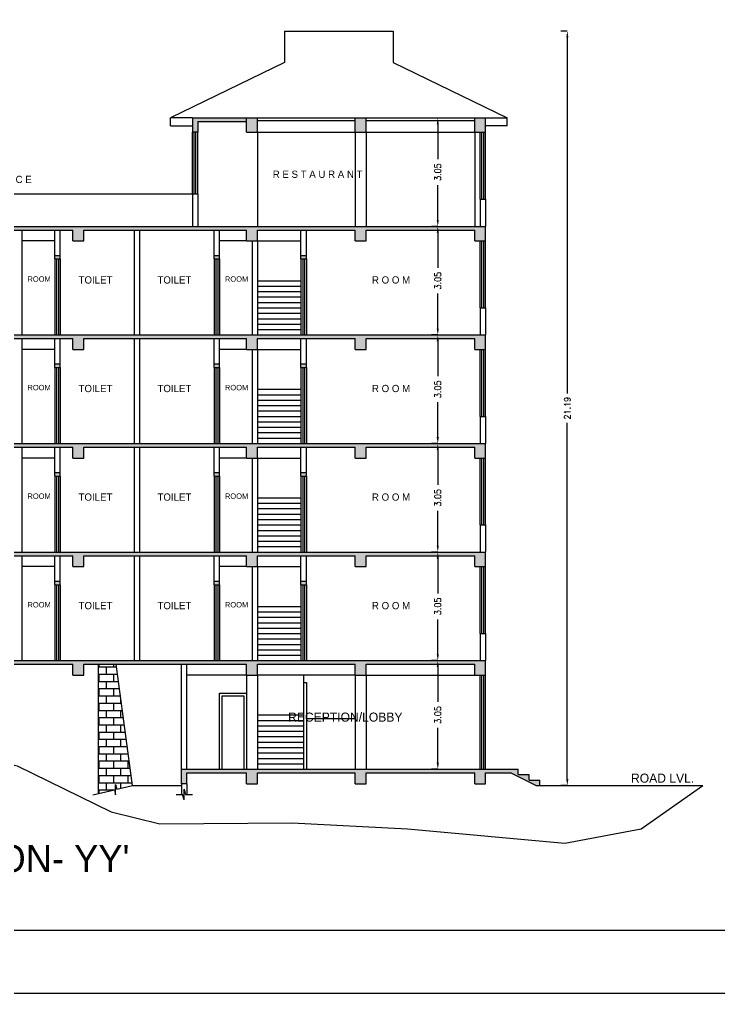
# Model space of a CAD drawing. Header units: metres. Extents: x 157 to 427, y 20 to 106.
# Drawn here: x 260.62 to 280.27, y 20.43 to 47.78 of the extents above; entities that cross this region are included whole.
import ezdxf

# ---------------------------------------------------------------- set-up
doc = ezdxf.new("R2010")
doc.units = ezdxf.units.M
doc.header["$MEASUREMENT"] = 0
for name, color, linetype in [('BLK_1_FLR_0_REGULAR_ROOM', 117, 'Continuous'), ('BLK_1_FLR_1_REGULAR_ROOM', 117, 'Continuous'), ('BLK_1_FLR_2_REGULAR_ROOM', 117, 'Continuous'), ('BLK_1_FLR_3_REGULAR_ROOM', 117, 'Continuous'), ('BLK_1_FLR_4_REGULAR_ROOM', 117, 'Continuous'), ('BLK_1_FLR_5_REGULAR_ROOM', 117, 'Continuous'), ('BLK_1_HT_OF_BLDG', 5, 'Continuous')]:
    doc.layers.add(name, color=color, linetype=linetype)
doc.styles.add('(B)SITE DIMENSION', font='GOTHIC.TTF', dxfattribs={"height": 18})
doc.styles.add('S3', font='arial.ttf', dxfattribs={"height": 225})
doc.styles.get("Standard").update_dxf_attribs({"font": 'standard'})
doc.dimstyles.new('STANDARD$0', dxfattribs={"dimscale": 100, "dimtxt": 2.5, "dimasz": 1.6, "dimexe": 2, "dimexo": 1, "dimgap": 1.5, "dimtad": 1, "dimdec": 0, "dimzin": 0, "dimdsep": 46, "dimtxsty": 'S3', "dimblk1": 'OBLIQUE', "dimblk2": 'OBLIQUE', "dimsah": 1, "dimcen": 1, "dimdle": 2, "dimclrd": 9, "dimclre": 9, "dimclrt": 7, "dimadec": 0, "dimazin": 0, "dimtfac": 1, "dimtdec": 0, "dimtofl": 0, "dimtmove": 0, "dimatfit": 3, "dimldrblk": 'OBLIQUE', "dimfxl": 1, "dimtolj": 1, "dimtzin": 0, "dimarcsym": 0})

# ---------------------------------------------------------------- blocks, each defined once
blk = doc.blocks.new('*D50')
at = {"layer": 'BLK_1_HT_OF_BLDG', "color": 0, "lineweight": -2}
for p, q in [((276, 47.456), (275.821, 47.456)), ((276.001, 47.276), (276.001, 37.273)), ((276.001, 26.447), (276.001, 36.45)), ((276, 26.267), (275.821, 26.267))]:
    blk.add_line(p, q, dxfattribs=at)
at = {"layer": 'BLK_1_HT_OF_BLDG', "color": 0}
for points in [[(275.971, 47.276), (276.031, 47.276), (276.001, 47.456)], [(275.971, 26.447), (276.031, 26.447), (276.001, 26.267)]]:
    blk.add_solid(points, dxfattribs=at)
at = {"layer": 'Defpoints', "color": 0}
for p in [(276.001, 47.456, 0.017), (276.001, 47.456), (276.001, 26.267, 0.017)]:
    blk.add_point(p, dxfattribs=at)
at = {"layer": 'BLK_1_HT_OF_BLDG', "color": 0, "insert": (276.001, 36.862), "char_height": 0.18, "attachment_point": 5, "rotation": 90}
blk.add_mtext('\\A1;21.19', dxfattribs=at)
blk = doc.blocks.new('*D52')
at = {"layer": 'BLK_1_FLR_0_REGULAR_ROOM', "color": 0, "lineweight": -2}
for p, q in [((272.363, 29.773), (272.184, 29.773)), ((272.364, 29.593), (272.364, 28.613)), ((272.364, 26.905), (272.364, 27.885)), ((272.363, 26.725), (272.184, 26.725))]:
    blk.add_line(p, q, dxfattribs=at)
at = {"layer": 'BLK_1_FLR_0_REGULAR_ROOM', "color": 0}
for points in [[(272.334, 29.593), (272.394, 29.593), (272.364, 29.773)], [(272.334, 26.905), (272.394, 26.905), (272.364, 26.725)]]:
    blk.add_solid(points, dxfattribs=at)
at = {"layer": 'Defpoints', "color": 0}
for p in [(272.364, 29.773, 0.017), (272.364, 29.773), (272.364, 26.725, 0.017)]:
    blk.add_point(p, dxfattribs=at)
at = {"layer": 'BLK_1_FLR_0_REGULAR_ROOM', "color": 0, "insert": (272.364, 28.249), "char_height": 0.18, "attachment_point": 5, "rotation": 90}
blk.add_mtext('\\A1;3.05', dxfattribs=at)
blk = doc.blocks.new('*D53')
at = {"layer": 'BLK_1_FLR_1_REGULAR_ROOM', "color": 0, "lineweight": -2}
for p, q in [((272.363, 32.822), (272.184, 32.822)), ((272.364, 32.642), (272.364, 31.662)), ((272.364, 29.953), (272.364, 30.933)), ((272.363, 29.773), (272.184, 29.773))]:
    blk.add_line(p, q, dxfattribs=at)
at = {"layer": 'BLK_1_FLR_1_REGULAR_ROOM', "color": 0}
for points in [[(272.334, 32.642), (272.394, 32.642), (272.364, 32.822)], [(272.334, 29.953), (272.394, 29.953), (272.364, 29.773)]]:
    blk.add_solid(points, dxfattribs=at)
at = {"layer": 'Defpoints', "color": 0}
for p in [(272.364, 32.822, 0.017), (272.364, 32.822), (272.364, 29.773, 0.017)]:
    blk.add_point(p, dxfattribs=at)
at = {"layer": 'BLK_1_FLR_1_REGULAR_ROOM', "color": 0, "insert": (272.364, 31.298), "char_height": 0.18, "attachment_point": 5, "rotation": 90}
blk.add_mtext('\\A1;3.05', dxfattribs=at)
blk = doc.blocks.new('*D54')
at = {"layer": 'BLK_1_FLR_2_REGULAR_ROOM', "color": 0, "lineweight": -2}
for p, q in [((272.363, 35.871), (272.184, 35.871)), ((272.364, 35.691), (272.364, 34.711)), ((272.364, 33.002), (272.364, 33.982)), ((272.363, 32.822), (272.184, 32.822))]:
    blk.add_line(p, q, dxfattribs=at)
at = {"layer": 'BLK_1_FLR_2_REGULAR_ROOM', "color": 0}
for points in [[(272.334, 35.691), (272.394, 35.691), (272.364, 35.871)], [(272.334, 33.002), (272.394, 33.002), (272.364, 32.822)]]:
    blk.add_solid(points, dxfattribs=at)
at = {"layer": 'Defpoints', "color": 0}
for p in [(272.364, 35.871, 0.017), (272.364, 35.871), (272.364, 32.822, 0.017)]:
    blk.add_point(p, dxfattribs=at)
at = {"layer": 'BLK_1_FLR_2_REGULAR_ROOM', "color": 0, "insert": (272.364, 34.346), "char_height": 0.18, "attachment_point": 5, "rotation": 90}
blk.add_mtext('\\A1;3.05', dxfattribs=at)
blk = doc.blocks.new('*D55')
at = {"layer": 'BLK_1_FLR_3_REGULAR_ROOM', "color": 0, "lineweight": -2}
for p, q in [((272.363, 38.92), (272.184, 38.92)), ((272.364, 38.74), (272.364, 37.76)), ((272.364, 36.051), (272.364, 37.031)), ((272.363, 35.871), (272.184, 35.871))]:
    blk.add_line(p, q, dxfattribs=at)
at = {"layer": 'BLK_1_FLR_3_REGULAR_ROOM', "color": 0}
for points in [[(272.334, 38.74), (272.394, 38.74), (272.364, 38.92)], [(272.334, 36.051), (272.394, 36.051), (272.364, 35.871)]]:
    blk.add_solid(points, dxfattribs=at)
at = {"layer": 'Defpoints', "color": 0}
for p in [(272.364, 38.92, 0.017), (272.364, 38.92), (272.364, 35.871, 0.017)]:
    blk.add_point(p, dxfattribs=at)
at = {"layer": 'BLK_1_FLR_3_REGULAR_ROOM', "color": 0, "insert": (272.364, 37.395), "char_height": 0.18, "attachment_point": 5, "rotation": 90}
blk.add_mtext('\\A1;3.05', dxfattribs=at)
blk = doc.blocks.new('*D56')
at = {"layer": 'BLK_1_FLR_4_REGULAR_ROOM', "color": 0, "lineweight": -2}
for p, q in [((272.363, 41.968), (272.184, 41.968)), ((272.364, 41.788), (272.364, 40.808)), ((272.364, 39.1), (272.364, 40.08)), ((272.363, 38.92), (272.184, 38.92))]:
    blk.add_line(p, q, dxfattribs=at)
at = {"layer": 'BLK_1_FLR_4_REGULAR_ROOM', "color": 0}
for points in [[(272.334, 41.788), (272.394, 41.788), (272.364, 41.968)], [(272.334, 39.1), (272.394, 39.1), (272.364, 38.92)]]:
    blk.add_solid(points, dxfattribs=at)
at = {"layer": 'Defpoints', "color": 0}
for p in [(272.364, 41.968, 0.017), (272.364, 41.968), (272.364, 38.92, 0.017)]:
    blk.add_point(p, dxfattribs=at)
at = {"layer": 'BLK_1_FLR_4_REGULAR_ROOM', "color": 0, "insert": (272.364, 40.444), "char_height": 0.18, "attachment_point": 5, "rotation": 90}
blk.add_mtext('\\A1;3.05', dxfattribs=at)
blk = doc.blocks.new('*D57')
at = {"layer": 'BLK_1_FLR_5_REGULAR_ROOM', "color": 0, "lineweight": -2}
for p, q in [((272.364, 45.017), (272.544, 45.017)), ((272.364, 44.837), (272.364, 43.857)), ((272.364, 42.148), (272.364, 43.129)), ((272.363, 41.968), (272.184, 41.968))]:
    blk.add_line(p, q, dxfattribs=at)
at = {"layer": 'BLK_1_FLR_5_REGULAR_ROOM', "color": 0}
for points in [[(272.334, 44.837), (272.394, 44.837), (272.364, 45.017)], [(272.334, 42.148), (272.394, 42.148), (272.364, 41.968)]]:
    blk.add_solid(points, dxfattribs=at)
at = {"layer": 'Defpoints', "color": 0}
for p in [(272.364, 45.017, 0.017), (272.364, 45.017), (272.364, 41.968, 0.017)]:
    blk.add_point(p, dxfattribs=at)
at = {"layer": 'BLK_1_FLR_5_REGULAR_ROOM', "color": 0, "insert": (272.364, 43.493), "char_height": 0.18, "attachment_point": 5, "rotation": 90}
blk.add_mtext('\\A1;3.05', dxfattribs=at)

msp = doc.modelspace()

# ---------------------------------------------------------------- hatches: boundary and pattern name
h = msp.add_hatch(color=256)
h.dxf.hatch_style = 1
h.paths.add_polyline_path([(266.998, 45.017), (265.474, 45.017), (265.474, 44.611), (265.626, 44.611), (265.626, 44.916), (266.998, 44.916)])
h = msp.add_hatch(color=256)
h.dxf.hatch_style = 1
h.paths.add_polyline_path([(267.303, 45.017), (266.998, 45.017), (266.998, 44.611), (267.303, 44.611)])
h = msp.add_hatch(color=256)
h.dxf.hatch_style = 1
h.paths.add_polyline_path([(270.352, 45.017), (270.047, 45.017), (270.047, 44.611), (270.352, 44.611)])
h = msp.add_hatch(color=256)
h.dxf.hatch_style = 1
h.paths.add_polyline_path([(273.706, 45.017), (273.401, 45.017), (273.401, 44.611), (273.706, 44.611)])
h = msp.add_hatch(color=256)
h.dxf.hatch_style = 1
h.paths.add_polyline_path([(262.425, 41.867), (266.998, 41.867), (266.998, 41.562), (267.303, 41.562), (267.303, 41.867), (270.047, 41.867), (270.047, 41.562), (270.352, 41.562), (270.352, 41.867), (273.401, 41.867), (273.401, 41.562), (273.706, 41.562), (273.706, 41.968), (257.242, 41.968), (257.242, 41.562), (257.547, 41.562), (257.547, 41.867), (262.12, 41.867), (262.12, 41.562), (262.425, 41.562)])
h.paths.add_polyline_path([(266.236, 41.155), (266.084, 41.155), (266.084, 41.054), (266.236, 41.054)])
h.paths.add_polyline_path([(268.675, 41.155), (268.523, 41.155), (268.523, 41.054), (268.675, 41.054)])
h.paths.add_polyline_path([(261.765, 41.155), (261.612, 41.155), (261.612, 41.054), (261.765, 41.054)])
h = msp.add_hatch(color=256)
h.dxf.hatch_style = 1
h.paths.add_polyline_path([(257.547, 38.818), (262.12, 38.818), (262.12, 38.513), (262.425, 38.513), (262.425, 38.818), (266.998, 38.818), (266.998, 38.513), (267.303, 38.513), (267.303, 38.818), (270.047, 38.818), (270.047, 38.513), (270.352, 38.513), (270.352, 38.818), (273.401, 38.818), (273.401, 38.513), (273.706, 38.513), (273.706, 38.92), (257.242, 38.92), (257.242, 38.513), (257.547, 38.513)])
h.paths.add_polyline_path([(257.547, 35.769), (262.12, 35.769), (262.12, 35.464), (262.425, 35.464), (262.425, 35.769), (266.998, 35.769), (266.998, 35.464), (267.303, 35.464), (267.303, 35.769), (270.047, 35.769), (270.047, 35.464), (270.352, 35.464), (270.352, 35.769), (273.401, 35.769), (273.401, 35.464), (273.706, 35.464), (273.706, 35.871), (257.242, 35.871), (257.242, 35.464), (257.547, 35.464)])
h = msp.add_hatch(color=256)
h.dxf.hatch_style = 1
h.paths.add_polyline_path([(261.765, 38.107), (261.612, 38.107), (261.612, 38.005), (261.765, 38.005)])
h.paths.add_polyline_path([(266.236, 38.107), (266.084, 38.107), (266.084, 38.005), (266.236, 38.005)])
h.paths.add_polyline_path([(268.675, 38.107), (268.523, 38.107), (268.523, 38.005), (268.675, 38.005)])
h = msp.add_hatch(color=256)
h.dxf.hatch_style = 1
h.paths.add_polyline_path([(261.765, 35.058), (261.612, 35.058), (261.612, 34.956), (261.765, 34.956)])
h.paths.add_polyline_path([(266.236, 35.058), (266.084, 35.058), (266.084, 34.956), (266.236, 34.956)])
h.paths.add_polyline_path([(268.675, 35.058), (268.523, 35.058), (268.523, 34.956), (268.675, 34.956)])
h = msp.add_hatch(color=256)
h.dxf.hatch_style = 1
h.paths.add_polyline_path([(273.706, 32.822), (257.242, 32.822), (257.242, 32.416), (257.547, 32.416), (257.547, 32.72), (262.12, 32.72), (262.12, 32.416), (262.425, 32.416), (262.425, 32.72), (266.998, 32.72), (266.998, 32.416), (267.303, 32.416), (267.303, 32.72), (270.047, 32.72), (270.047, 32.416), (270.352, 32.416), (270.352, 32.72), (273.401, 32.72), (273.401, 32.416), (273.706, 32.416)])
h.paths.add_polyline_path([(273.706, 29.773), (257.242, 29.773), (257.242, 29.367), (257.547, 29.367), (257.547, 29.672), (262.12, 29.672), (262.12, 29.367), (262.425, 29.367), (262.425, 29.672), (266.998, 29.672), (266.998, 29.367), (267.303, 29.367), (267.303, 29.672), (270.047, 29.672), (270.047, 29.367), (270.352, 29.367), (270.352, 29.672), (273.401, 29.672), (273.401, 29.367), (273.706, 29.367)])
h = msp.add_hatch()
h.set_pattern_fill('AR-B816,_O', color=256, scale=0.025407)
h.set_pattern_definition([(0, (-17132.26248, -76630.56525), (0, 0.2032520325), []), (90, (-17132.26248, -76630.56525), (-0.2032520325, 0.2032520325), [0.2032520325, -0.2032520325])])
h.paths.add_polyline_path([(255.917, 32.365), (255.367, 32.365), (255.367, 29.088), (255.815, 29.194), (255.847, 29.056), (255.847, 29.348), (255.88, 29.21), (256.328, 29.316)])
h.paths.add_polyline_path([(263.338, 29.672), (262.837, 29.672), (262.837, 26.039), (263.284, 26.145), (263.317, 26.007), (263.317, 26.299), (263.35, 26.161), (263.797, 26.267)])
h = msp.add_hatch(color=256)
h.dxf.hatch_style = 1
h.paths.add_polyline_path([(261.765, 32.009), (261.612, 32.009), (261.612, 31.907), (261.765, 31.907)])
h.paths.add_polyline_path([(266.236, 32.009), (266.084, 32.009), (266.084, 31.907), (266.236, 31.907)])
h.paths.add_polyline_path([(268.675, 32.009), (268.523, 32.009), (268.523, 31.907), (268.675, 31.907)])
h = msp.add_hatch(color=256)
h.dxf.hatch_style = 1
h.paths.add_polyline_path([(274.62, 26.725), (265.169, 26.725), (265.169, 26.318), (265.322, 26.318), (265.322, 26.623), (266.998, 26.623), (266.998, 26.318), (267.303, 26.318), (267.303, 26.623), (270.047, 26.623), (270.047, 26.318), (270.352, 26.318), (270.352, 26.623), (273.401, 26.623), (273.401, 26.318), (273.706, 26.318), (273.706, 26.623), (274.405, 26.623), (275.116, 26.267), (275.23, 26.267), (275.23, 26.42), (274.925, 26.42), (274.925, 26.572), (274.62, 26.572)])

# ---------------------------------------------------------------- linework, layer by layer
for p, q in [((268.065, 47.456, 0.017), (271.114, 47.456, 0.017)), ((268.065, 47.456, 0.017), (268.065, 46.569, 0.017)), ((271.114, 47.456, 0.017), (271.114, 46.569, 0.017)), ((268.065, 46.569, 0.017), (264.864, 45.017, 0.017)), ((271.114, 46.569, 0.017), (274.315, 45.017, 0.017)), ((264.864, 44.789, 0.017), (264.864, 45.017, 0.017)), ((265.474, 45.017, 0.017), (264.864, 45.017, 0.017)), ((265.474, 45.017, 0.017), (274.315, 45.017, 0.017)), ((265.474, 45.017, 0.017), (265.474, 44.611, 0.017)), ((265.626, 44.916, 0.017), (266.998, 44.916, 0.017)), ((265.626, 44.916, 0.017), (265.626, 44.611, 0.017)), ((266.998, 44.611, 0.017), (266.998, 45.017, 0.017)), ((267.303, 44.611, 0.017), (267.303, 45.017, 0.017)), ((267.303, 44.941, 0.017), (270.047, 44.941, 0.017)), ((270.047, 44.611, 0.017), (270.047, 45.017, 0.017)), ((270.352, 44.611, 0.017), (270.352, 45.017, 0.017)), ((270.352, 44.941, 0.017), (273.401, 44.941, 0.017)), ((273.401, 44.611, 0.017), (273.401, 45.017, 0.017)), ((273.706, 44.611, 0.017), (273.706, 45.017, 0.017)), ((274.315, 44.789, 0.017), (274.315, 45.017, 0.017)), ((264.864, 44.789, 0.017), (265.474, 44.789, 0.017)), ((265.626, 44.611, 0.017), (265.474, 44.611, 0.017)), ((265.474, 42.883, 0.017), (265.474, 44.611, 0.017)), ((265.525, 42.883, 0.017), (265.525, 44.611, 0.017)), ((265.576, 42.883, 0.017), (265.576, 44.611, 0.017)), ((265.626, 42.883, 0.017), (265.626, 44.611, 0.017)), ((266.998, 44.611, 0.017), (267.303, 44.611, 0.017)), ((267.303, 44.611, 0.017), (267.303, 41.968, 0.017)), ((267.303, 44.611, 0.017), (270.047, 44.611, 0.017)), ((270.047, 44.611, 0.017), (270.352, 44.611, 0.017)), ((270.047, 44.611, 0.017), (270.047, 41.968, 0.017)), ((270.352, 44.611, 0.017), (270.352, 41.968, 0.017)), ((270.352, 44.611, 0.017), (273.401, 44.611, 0.017)), ((273.401, 44.611, 0.017), (273.706, 44.611, 0.017)), ((273.401, 44.611, 0.017), (273.401, 41.968, 0.017)), ((273.553, 42.731, 0.017), (273.553, 44.611, 0.017)), ((273.604, 42.731, 0.017), (273.604, 44.611, 0.017)), ((273.655, 42.731, 0.017), (273.655, 44.611, 0.017)), ((274.315, 44.789, 0.017), (273.706, 44.789, 0.017)), ((273.706, 42.731, 0.017), (273.706, 44.611, 0.017)), ((260.355, 42.883, 0.017), (265.474, 42.883, 0.017)), ((265.474, 42.883, 0.017), (265.474, 41.968, 0.017)), ((265.474, 42.883, 0.017), (265.626, 42.883, 0.017)), ((265.626, 42.883, 0.017), (265.626, 41.968, 0.017)), ((273.553, 42.731, 0.017), (273.706, 42.731, 0.017)), ((273.553, 42.731, 0.017), (273.553, 41.968, 0.017)), ((273.706, 42.731, 0.017), (273.706, 41.968, 0.017)), ((257.242, 41.968, 0.017), (273.706, 41.968, 0.017)), ((257.547, 41.867, 0.017), (262.12, 41.867, 0.017)), ((260.698, 38.92, 0.017), (260.698, 41.867, 0.017)), ((261.612, 41.054, 0.017), (261.612, 41.867, 0.017)), ((261.765, 41.054, 0.017), (261.765, 41.867, 0.017)), ((262.12, 41.562, 0.017), (262.12, 41.867, 0.017)), ((262.425, 41.867, 0.017), (266.998, 41.867, 0.017)), ((262.425, 41.562, 0.017), (262.425, 41.867, 0.017)), ((263.848, 38.92, 0.017), (263.848, 41.867, 0.017)), ((264, 38.92, 0.017), (264, 41.867, 0.017)), ((266.084, 41.054, 0.017), (266.084, 41.867, 0.017)), ((266.236, 41.054, 0.017), (266.236, 41.867, 0.017)), ((266.998, 41.562, 0.017), (266.998, 41.867, 0.017)), ((267.303, 41.867, 0.017), (270.047, 41.867, 0.017)), ((267.303, 41.562, 0.017), (267.303, 41.867, 0.017)), ((268.523, 41.054, 0.017), (268.523, 41.867, 0.017)), ((268.675, 41.054, 0.017), (268.675, 41.867, 0.017)), ((270.047, 41.562, 0.017), (270.047, 41.867, 0.017)), ((270.352, 41.867, 0.017), (273.401, 41.867, 0.017)), ((270.352, 41.562, 0.017), (270.352, 41.867, 0.017)), ((273.401, 41.562, 0.017), (273.401, 41.867, 0.017)), ((273.706, 41.562, 0.017), (273.706, 41.968, 0.017)), ((261.612, 41.562, 0.017), (260.698, 41.562, 0.017)), ((262.12, 41.562, 0.017), (262.425, 41.562, 0.017)), ((266.998, 41.562, 0.017), (266.236, 41.562, 0.017)), ((266.998, 41.562, 0.017), (267.303, 41.562, 0.017)), ((267.151, 41.562, 0.017), (267.151, 38.92, 0.017)), ((267.303, 41.562, 0.017), (268.523, 41.562, 0.017)), ((267.303, 41.562, 0.017), (267.303, 38.92, 0.017)), ((270.047, 41.562, 0.017), (270.352, 41.562, 0.017)), ((273.401, 41.562, 0.017), (273.706, 41.562, 0.017)), ((273.553, 39.682, 0.017), (273.553, 41.562, 0.017)), ((273.604, 39.682, 0.017), (273.604, 41.562, 0.017)), ((273.655, 39.682, 0.017), (273.655, 41.562, 0.017)), ((273.706, 39.682, 0.017), (273.706, 41.562, 0.017)), ((261.612, 41.155, 0.017), (261.765, 41.155, 0.017)), ((261.612, 41.054, 0.017), (261.765, 41.054, 0.017)), ((261.612, 41.054, 0.017), (261.612, 38.92, 0.017)), ((261.663, 41.054, 0.017), (261.663, 38.92, 0.017)), ((261.714, 41.054, 0.017), (261.714, 38.92, 0.017)), ((261.765, 41.054, 0.017), (261.765, 38.92, 0.017)), ((266.084, 41.155, 0.017), (266.236, 41.155, 0.017)), ((266.084, 41.054, 0.017), (266.236, 41.054, 0.017)), ((266.084, 41.054, 0.017), (266.084, 38.92, 0.017)), ((266.135, 41.054, 0.017), (266.135, 38.92, 0.017)), ((266.185, 41.054, 0.017), (266.185, 38.92, 0.017)), ((266.236, 41.054, 0.017), (266.236, 38.92, 0.017)), ((268.523, 41.155, 0.017), (268.675, 41.155, 0.017)), ((268.523, 41.054, 0.017), (268.675, 41.054, 0.017)), ((268.523, 41.054, 0.017), (268.523, 38.92, 0.017)), ((268.574, 41.054, 0.017), (268.574, 38.92, 0.017)), ((268.624, 41.054, 0.017), (268.624, 38.92, 0.017)), ((268.675, 41.054, 0.017), (268.675, 38.92, 0.017)), ((267.303, 40.444, 0.017), (268.523, 40.444, 0.017)), ((267.303, 40.292, 0.017), (268.523, 40.292, 0.017)), ((267.303, 40.139, 0.017), (268.523, 40.139, 0.017)), ((267.303, 39.987, 0.017), (268.523, 39.987, 0.017)), ((267.303, 39.834, 0.017), (268.523, 39.834, 0.017)), ((267.303, 39.682, 0.017), (268.523, 39.682, 0.017)), ((273.553, 39.682, 0.017), (273.706, 39.682, 0.017)), ((273.553, 39.682, 0.017), (273.553, 38.92, 0.017)), ((273.706, 39.682, 0.017), (273.706, 38.92, 0.017)), ((267.303, 39.529, 0.017), (268.523, 39.529, 0.017)), ((267.303, 39.377, 0.017), (268.523, 39.377, 0.017)), ((267.303, 39.225, 0.017), (268.523, 39.225, 0.017)), ((257.242, 38.92, 0.017), (273.706, 38.92, 0.017)), ((267.303, 39.072, 0.017), (268.523, 39.072, 0.017)), ((273.706, 38.513, 0.017), (273.706, 38.92, 0.017)), ((257.547, 38.818, 0.017), (262.12, 38.818, 0.017)), ((260.698, 35.871, 0.017), (260.698, 38.818, 0.017)), ((261.612, 38.005, 0.017), (261.612, 38.818, 0.017)), ((261.765, 38.005, 0.017), (261.765, 38.818, 0.017)), ((262.12, 38.513, 0.017), (262.12, 38.818, 0.017)), ((262.425, 38.818, 0.017), (266.998, 38.818, 0.017)), ((262.425, 38.513, 0.017), (262.425, 38.818, 0.017)), ((263.848, 35.871, 0.017), (263.848, 38.818, 0.017)), ((264, 35.871, 0.017), (264, 38.818, 0.017)), ((266.084, 38.005, 0.017), (266.084, 38.818, 0.017)), ((266.236, 38.005, 0.017), (266.236, 38.818, 0.017)), ((266.998, 38.513, 0.017), (266.998, 38.818, 0.017)), ((267.303, 38.818, 0.017), (270.047, 38.818, 0.017)), ((267.303, 38.513, 0.017), (267.303, 38.818, 0.017)), ((268.523, 38.005, 0.017), (268.523, 38.818, 0.017)), ((268.675, 38.005, 0.017), (268.675, 38.818, 0.017)), ((270.047, 38.513, 0.017), (270.047, 38.818, 0.017)), ((270.352, 38.818, 0.017), (273.401, 38.818, 0.017)), ((270.352, 38.513, 0.017), (270.352, 38.818, 0.017)), ((273.401, 38.513, 0.017), (273.401, 38.818, 0.017)), ((261.612, 38.513, 0.017), (260.698, 38.513, 0.017)), ((262.12, 38.513, 0.017), (262.425, 38.513, 0.017)), ((266.998, 38.513, 0.017), (266.236, 38.513, 0.017)), ((266.998, 38.513, 0.017), (267.303, 38.513, 0.017)), ((267.151, 38.513, 0.017), (267.151, 35.871, 0.017)), ((267.303, 38.513, 0.017), (268.523, 38.513, 0.017)), ((267.303, 38.513, 0.017), (267.303, 35.871, 0.017)), ((270.047, 38.513, 0.017), (270.352, 38.513, 0.017)), ((273.401, 38.513, 0.017), (273.706, 38.513, 0.017)), ((273.553, 36.633, 0.017), (273.553, 38.513, 0.017)), ((273.604, 36.633, 0.017), (273.604, 38.513, 0.017)), ((273.655, 36.633, 0.017), (273.655, 38.513, 0.017)), ((273.706, 36.633, 0.017), (273.706, 38.513, 0.017)), ((261.612, 38.107, 0.017), (261.765, 38.107, 0.017)), ((266.084, 38.107, 0.017), (266.236, 38.107, 0.017)), ((268.523, 38.107, 0.017), (268.675, 38.107, 0.017)), ((261.612, 38.005, 0.017), (261.765, 38.005, 0.017)), ((261.612, 38.005, 0.017), (261.612, 35.871, 0.017)), ((261.663, 38.005, 0.017), (261.663, 35.871, 0.017)), ((261.714, 38.005, 0.017), (261.714, 35.871, 0.017)), ((261.765, 38.005, 0.017), (261.765, 35.871, 0.017)), ((266.084, 38.005, 0.017), (266.236, 38.005, 0.017)), ((266.084, 38.005, 0.017), (266.084, 35.871, 0.017)), ((266.135, 38.005, 0.017), (266.135, 35.871, 0.017)), ((266.185, 38.005, 0.017), (266.185, 35.871, 0.017)), ((266.236, 38.005, 0.017), (266.236, 35.871, 0.017)), ((268.523, 38.005, 0.017), (268.675, 38.005, 0.017)), ((268.523, 38.005, 0.017), (268.523, 35.871, 0.017)), ((268.574, 38.005, 0.017), (268.574, 35.871, 0.017)), ((268.624, 38.005, 0.017), (268.624, 35.871, 0.017)), ((268.675, 38.005, 0.017), (268.675, 35.871, 0.017)), ((267.303, 37.395, 0.017), (268.523, 37.395, 0.017)), ((267.303, 37.243, 0.017), (268.523, 37.243, 0.017)), ((267.303, 37.09, 0.017), (268.523, 37.09, 0.017)), ((267.303, 36.938, 0.017), (268.523, 36.938, 0.017)), ((267.303, 36.785, 0.017), (268.523, 36.785, 0.017)), ((267.303, 36.633, 0.017), (268.523, 36.633, 0.017)), ((267.303, 36.481, 0.017), (268.523, 36.481, 0.017)), ((273.553, 36.633, 0.017), (273.706, 36.633, 0.017)), ((273.553, 36.633, 0.017), (273.553, 35.871, 0.017)), ((273.706, 36.633, 0.017), (273.706, 35.871, 0.017)), ((267.303, 36.328, 0.017), (268.523, 36.328, 0.017)), ((267.303, 36.176, 0.017), (268.523, 36.176, 0.017)), ((257.242, 35.871, 0.017), (273.706, 35.871, 0.017)), ((267.303, 36.023, 0.017), (268.523, 36.023, 0.017)), ((273.706, 35.464, 0.017), (273.706, 35.871, 0.017)), ((257.547, 35.769, 0.017), (262.12, 35.769, 0.017)), ((260.698, 32.822, 0.017), (260.698, 35.769, 0.017)), ((261.612, 34.956, 0.017), (261.612, 35.769, 0.017)), ((261.765, 34.956, 0.017), (261.765, 35.769, 0.017)), ((262.12, 35.464, 0.017), (262.12, 35.769, 0.017)), ((262.425, 35.769, 0.017), (266.998, 35.769, 0.017)), ((262.425, 35.464, 0.017), (262.425, 35.769, 0.017)), ((263.848, 32.822, 0.017), (263.848, 35.769, 0.017)), ((264, 32.822, 0.017), (264, 35.769, 0.017)), ((266.084, 34.956, 0.017), (266.084, 35.769, 0.017)), ((266.236, 34.956, 0.017), (266.236, 35.769, 0.017)), ((266.998, 35.464, 0.017), (266.998, 35.769, 0.017)), ((267.303, 35.769, 0.017), (270.047, 35.769, 0.017)), ((267.303, 35.464, 0.017), (267.303, 35.769, 0.017)), ((268.523, 34.956, 0.017), (268.523, 35.769, 0.017)), ((268.675, 34.956, 0.017), (268.675, 35.769, 0.017)), ((270.047, 35.464, 0.017), (270.047, 35.769, 0.017)), ((270.352, 35.769, 0.017), (273.401, 35.769, 0.017)), ((270.352, 35.464, 0.017), (270.352, 35.769, 0.017)), ((273.401, 35.464, 0.017), (273.401, 35.769, 0.017)), ((261.612, 35.464, 0.017), (260.698, 35.464, 0.017)), ((262.12, 35.464, 0.017), (262.425, 35.464, 0.017)), ((266.998, 35.464, 0.017), (266.236, 35.464, 0.017)), ((266.998, 35.464, 0.017), (267.303, 35.464, 0.017)), ((267.151, 35.464, 0.017), (267.151, 32.822, 0.017)), ((267.303, 35.464, 0.017), (268.523, 35.464, 0.017)), ((267.303, 35.464, 0.017), (267.303, 32.822, 0.017)), ((270.047, 35.464, 0.017), (270.352, 35.464, 0.017)), ((273.401, 35.464, 0.017), (273.706, 35.464, 0.017)), ((273.553, 33.584, 0.017), (273.553, 35.464, 0.017)), ((273.604, 33.584, 0.017), (273.604, 35.464, 0.017)), ((273.655, 33.584, 0.017), (273.655, 35.464, 0.017)), ((273.706, 33.584, 0.017), (273.706, 35.464, 0.017)), ((261.612, 35.058, 0.017), (261.765, 35.058, 0.017)), ((266.084, 35.058, 0.017), (266.236, 35.058, 0.017)), ((268.523, 35.058, 0.017), (268.675, 35.058, 0.017)), ((261.612, 34.956, 0.017), (261.765, 34.956, 0.017)), ((261.612, 34.956, 0.017), (261.612, 32.822, 0.017)), ((261.663, 34.956, 0.017), (261.663, 32.822, 0.017)), ((261.714, 34.956, 0.017), (261.714, 32.822, 0.017)), ((261.765, 34.956, 0.017), (261.765, 32.822, 0.017)), ((266.084, 34.956, 0.017), (266.236, 34.956, 0.017)), ((266.084, 34.956, 0.017), (266.084, 32.822, 0.017)), ((266.135, 34.956, 0.017), (266.135, 32.822, 0.017)), ((266.185, 34.956, 0.017), (266.185, 32.822, 0.017)), ((266.236, 34.956, 0.017), (266.236, 32.822, 0.017)), ((268.523, 34.956, 0.017), (268.675, 34.956, 0.017)), ((268.523, 34.956, 0.017), (268.523, 32.822, 0.017)), ((268.574, 34.956, 0.017), (268.574, 32.822, 0.017)), ((268.624, 34.956, 0.017), (268.624, 32.822, 0.017)), ((268.675, 34.956, 0.017), (268.675, 32.822, 0.017)), ((267.303, 34.346, 0.017), (268.523, 34.346, 0.017)), ((267.303, 34.194, 0.017), (268.523, 34.194, 0.017)), ((267.303, 34.042, 0.017), (268.523, 34.042, 0.017)), ((267.303, 33.889, 0.017), (268.523, 33.889, 0.017)), ((267.303, 33.737, 0.017), (268.523, 33.737, 0.017)), ((267.303, 33.584, 0.017), (268.523, 33.584, 0.017)), ((267.303, 33.432, 0.017), (268.523, 33.432, 0.017)), ((273.553, 33.584, 0.017), (273.706, 33.584, 0.017)), ((273.553, 33.584, 0.017), (273.553, 32.822, 0.017)), ((273.706, 33.584, 0.017), (273.706, 32.822, 0.017)), ((267.303, 33.279, 0.017), (268.523, 33.279, 0.017)), ((267.303, 33.127, 0.017), (268.523, 33.127, 0.017)), ((267.303, 32.975, 0.017), (268.523, 32.975, 0.017)), ((257.242, 32.822, 0.017), (273.706, 32.822, 0.017)), ((257.547, 32.72, 0.017), (262.12, 32.72, 0.017)), ((260.698, 29.773, 0.017), (260.698, 32.72, 0.017)), ((261.612, 31.907, 0.017), (261.612, 32.72, 0.017)), ((261.765, 31.907, 0.017), (261.765, 32.72, 0.017)), ((262.12, 32.416, 0.017), (262.12, 32.72, 0.017)), ((262.425, 32.72, 0.017), (266.998, 32.72, 0.017)), ((262.425, 32.416, 0.017), (262.425, 32.72, 0.017)), ((263.848, 29.773, 0.017), (263.848, 32.72, 0.017)), ((264, 29.773, 0.017), (264, 32.72, 0.017)), ((266.084, 31.907, 0.017), (266.084, 32.72, 0.017)), ((266.236, 31.907, 0.017), (266.236, 32.72, 0.017)), ((266.998, 32.416, 0.017), (266.998, 32.72, 0.017)), ((267.303, 32.72, 0.017), (270.047, 32.72, 0.017)), ((267.303, 32.416, 0.017), (267.303, 32.72, 0.017)), ((268.523, 31.907, 0.017), (268.523, 32.72, 0.017)), ((268.675, 31.907, 0.017), (268.675, 32.72, 0.017)), ((270.047, 32.416, 0.017), (270.047, 32.72, 0.017)), ((270.352, 32.72, 0.017), (273.401, 32.72, 0.017)), ((270.352, 32.416, 0.017), (270.352, 32.72, 0.017)), ((273.401, 32.416, 0.017), (273.401, 32.72, 0.017)), ((273.706, 32.416, 0.017), (273.706, 32.822, 0.017)), ((261.612, 32.416, 0.017), (260.698, 32.416, 0.017)), ((262.12, 32.416, 0.017), (262.425, 32.416, 0.017)), ((266.998, 32.416, 0.017), (266.236, 32.416, 0.017)), ((266.998, 32.416, 0.017), (267.303, 32.416, 0.017)), ((267.151, 32.416, 0.017), (267.151, 29.773, 0.017)), ((267.303, 32.416, 0.017), (268.523, 32.416, 0.017)), ((267.303, 32.416, 0.017), (267.303, 29.773, 0.017)), ((270.047, 32.416, 0.017), (270.352, 32.416, 0.017)), ((273.401, 32.416, 0.017), (273.706, 32.416, 0.017)), ((273.553, 30.535, 0.017), (273.553, 32.416, 0.017)), ((273.604, 30.535, 0.017), (273.604, 32.416, 0.017)), ((273.655, 30.535, 0.017), (273.655, 32.416, 0.017)), ((273.706, 30.535, 0.017), (273.706, 32.416, 0.017)), ((261.612, 32.009, 0.017), (261.765, 32.009, 0.017)), ((266.084, 32.009, 0.017), (266.236, 32.009, 0.017)), ((268.523, 32.009, 0.017), (268.675, 32.009, 0.017)), ((261.612, 31.907, 0.017), (261.765, 31.907, 0.017)), ((261.612, 31.907, 0.017), (261.612, 29.773, 0.017)), ((261.663, 31.907, 0.017), (261.663, 29.773, 0.017)), ((261.714, 31.907, 0.017), (261.714, 29.773, 0.017)), ((261.765, 31.907, 0.017), (261.765, 29.773, 0.017)), ((266.084, 31.907, 0.017), (266.236, 31.907, 0.017)), ((266.084, 31.907, 0.017), (266.084, 29.773, 0.017)), ((266.135, 31.907, 0.017), (266.135, 29.773, 0.017)), ((266.185, 31.907, 0.017), (266.185, 29.773, 0.017)), ((266.236, 31.907, 0.017), (266.236, 29.773, 0.017)), ((268.523, 31.907, 0.017), (268.675, 31.907, 0.017)), ((268.523, 31.907, 0.017), (268.523, 29.773, 0.017)), ((268.574, 31.907, 0.017), (268.574, 29.773, 0.017)), ((268.624, 31.907, 0.017), (268.624, 29.773, 0.017)), ((268.675, 31.907, 0.017), (268.675, 29.773, 0.017)), ((267.303, 31.298, 0.017), (268.523, 31.298, 0.017)), ((267.303, 31.145, 0.017), (268.523, 31.145, 0.017)), ((267.303, 30.993, 0.017), (268.523, 30.993, 0.017)), ((267.303, 30.84, 0.017), (268.523, 30.84, 0.017)), ((267.303, 30.688, 0.017), (268.523, 30.688, 0.017)), ((267.303, 30.535, 0.017), (268.523, 30.535, 0.017)), ((267.303, 30.383, 0.017), (268.523, 30.383, 0.017)), ((273.553, 30.535, 0.017), (273.706, 30.535, 0.017)), ((273.553, 30.535, 0.017), (273.553, 29.773, 0.017)), ((273.706, 30.535, 0.017), (273.706, 29.773, 0.017)), ((267.303, 30.231, 0.017), (268.523, 30.231, 0.017)), ((267.303, 30.078, 0.017), (268.523, 30.078, 0.017)), ((267.303, 29.926, 0.017), (268.523, 29.926, 0.017)), ((257.242, 29.773, 0.017), (273.706, 29.773, 0.017)), ((257.547, 29.672, 0.017), (262.12, 29.672, 0.017)), ((262.12, 29.367, 0.017), (262.12, 29.672, 0.017)), ((262.425, 29.672, 0.017), (266.998, 29.672, 0.017)), ((262.425, 29.367, 0.017), (262.425, 29.672, 0.017)), ((262.837, 26.039, 0.017), (262.837, 29.672, 0.017)), ((263.797, 26.267, 0.017), (263.338, 29.672, 0.017)), ((265.169, 26.318, 0.017), (265.169, 29.672, 0.017)), ((265.322, 26.725, 0.017), (265.322, 29.672, 0.017)), ((266.998, 29.367, 0.017), (266.998, 29.672, 0.017)), ((267.303, 29.672, 0.017), (270.047, 29.672, 0.017)), ((267.303, 29.367, 0.017), (267.303, 29.672, 0.017)), ((270.047, 29.367, 0.017), (270.047, 29.672, 0.017)), ((270.352, 29.672, 0.017), (273.401, 29.672, 0.017)), ((270.352, 29.367, 0.017), (270.352, 29.672, 0.017)), ((273.401, 29.367, 0.017), (273.401, 29.672, 0.017)), ((273.706, 29.367, 0.017), (273.706, 29.773, 0.017)), ((262.12, 29.367, 0.017), (262.425, 29.367, 0.017)), ((266.998, 29.367, 0.017), (265.322, 29.367, 0.017)), ((266.998, 29.367, 0.017), (267.303, 29.367, 0.017)), ((266.998, 29.367, 0.017), (266.998, 26.725, 0.017)), ((270.047, 29.367, 0.017), (267.303, 29.367, 0.017)), ((267.303, 29.367, 0.017), (267.303, 26.725, 0.017)), ((268.599, 29.367, 0.017), (268.599, 26.725, 0.017)), ((270.047, 29.367, 0.017), (270.352, 29.367, 0.017)), ((270.047, 29.367, 0.017), (270.047, 26.725, 0.017)), ((270.352, 29.367, 0.017), (270.352, 26.725, 0.017)), ((270.352, 29.367, 0.017), (273.401, 29.367, 0.017)), ((273.401, 29.367, 0.017), (273.706, 29.367, 0.017)), ((273.553, 26.725, 0.017), (273.553, 29.367, 0.017)), ((273.604, 26.725, 0.017), (273.604, 29.367, 0.017)), ((273.655, 26.725, 0.017), (273.655, 29.367, 0.017)), ((273.706, 26.725, 0.017), (273.706, 29.367, 0.017)), ((268.599, 29.164, 0.017), (268.675, 29.164, 0.017)), ((268.675, 29.164, 0.017), (268.675, 26.725, 0.017)), ((266.236, 26.725, 0.017), (266.236, 28.859, 0.017)), ((266.236, 28.859, 0.017), (266.998, 28.859, 0.017)), ((266.312, 26.725, 0.017), (266.312, 28.782, 0.017)), ((266.312, 28.782, 0.017), (266.922, 28.782, 0.017)), ((266.922, 28.782, 0.017), (266.922, 26.725, 0.017)), ((267.303, 28.249, 0.017), (268.599, 28.249, 0.017)), ((267.303, 28.096, 0.017), (268.599, 28.096, 0.017)), ((267.303, 27.944, 0.017), (268.599, 27.944, 0.017)), ((268.675, 28.147, 0.017), (270.047, 28.147, 0.017)), ((267.303, 27.792, 0.017), (268.599, 27.792, 0.017)), ((267.303, 27.639, 0.017), (268.599, 27.639, 0.017)), ((267.303, 27.487, 0.017), (268.599, 27.487, 0.017)), ((267.303, 27.334, 0.017), (268.599, 27.334, 0.017)), ((267.303, 27.182, 0.017), (268.599, 27.182, 0.017)), ((267.303, 27.029, 0.017), (268.599, 27.029, 0.017)), ((267.303, 26.877, 0.017), (268.599, 26.877, 0.017)), ((265.169, 26.725, 0.017), (274.62, 26.725, 0.017)), ((265.322, 26.623, 0.017), (266.998, 26.623, 0.017)), ((265.322, 26.318, 0.017), (265.322, 26.623, 0.017)), ((266.998, 26.318, 0.017), (266.998, 26.623, 0.017)), ((267.303, 26.623, 0.017), (270.047, 26.623, 0.017)), ((267.303, 26.318, 0.017), (267.303, 26.623, 0.017)), ((270.047, 26.318, 0.017), (270.047, 26.623, 0.017)), ((270.352, 26.623, 0.017), (273.401, 26.623, 0.017)), ((270.352, 26.318, 0.017), (270.352, 26.623, 0.017)), ((273.401, 26.318, 0.017), (273.401, 26.623, 0.017)), ((273.706, 26.623, 0.017), (274.405, 26.623, 0.017)), ((273.706, 26.318, 0.017), (273.706, 26.623, 0.017)), ((275.116, 26.267, 0.017), (274.405, 26.623, 0.017)), ((274.62, 26.572, 0.017), (274.62, 26.725, 0.017)), ((274.62, 26.572, 0.017), (274.925, 26.572, 0.017)), ((274.925, 26.42, 0.017), (274.925, 26.572, 0.017)), ((263.797, 26.267, 0.017), (265.169, 26.267, 0.017)), ((265.322, 26.318, 0.017), (265.169, 26.318, 0.017)), ((265.169, 26.318, 0.017), (265.169, 26.013, 0.017)), ((265.322, 26.318, 0.017), (265.322, 26.013, 0.017)), ((266.998, 26.318, 0.017), (267.303, 26.318, 0.017)), ((270.047, 26.318, 0.017), (270.352, 26.318, 0.017)), ((273.401, 26.318, 0.017), (273.706, 26.318, 0.017)), ((274.925, 26.42, 0.017), (275.23, 26.42, 0.017)), ((275.116, 26.267, 0.017), (275.23, 26.267, 0.017)), ((275.23, 26.267, 0.017), (275.23, 26.42, 0.017)), ((275.23, 26.267, 0.017), (279.803, 26.267, 0.017)), ((265.017, 26.013, 0.017), (265.202, 26.013, 0.017)), ((265.245, 25.861, 0.017), (265.202, 26.013, 0.017)), ((265.245, 25.861, 0.017), (265.245, 26.166, 0.017)), ((265.245, 26.166, 0.017), (265.278, 26.013, 0.017)), ((265.278, 26.013, 0.017), (265.474, 26.013, 0.017))]:
    msp.add_line(p, q)
at = {"extrusion": (-0.009655, 0, 0.999953), "elevation": -2.419}
for points in [[(250.515, 105.629), (379.488, 105.629), (379.488, 20.425), (250.515, 20.425)], [(252.282, 103.862), (377.72, 103.862), (377.72, 22.193), (252.282, 22.193)]]:
    msp.add_lwpolyline(points, close=True, dxfattribs=at)
at = {"elevation": 0.017}
for points in [[(255.367, 32.365), (254.272, 32.365), (252.294, 32.365), (253.395, 29.801), (253.874, 28.558), (255.692, 27.793), (257.639, 27.474), (260.559, 26.821), (263.196, 25.53), (264.559, 25.193), (268.269, 25.221), (271.515, 25.053), (275.934, 24.645), (278.07, 25.052), (279.803, 26.267)], [(262.679, 26.002), (263.284, 26.145), (263.317, 26.007), (263.317, 26.299), (263.35, 26.161), (263.797, 26.267)]]:
    msp.add_lwpolyline(points, dxfattribs=at)

# ---------------------------------------------------------------- texts
at = {"width": 4.16857, "attachment_point": 2}
for s, insert, char_height in [('{\\fCentury Gothic|b0|i0|c0|p34;\\H0.8x;R E S T A U R A N T}', (268.991, 43.535, 0.017), 0.25407), ('{\\fCentury Gothic|b0|i0|c0|p34;\\H0.8x;T E R R A C E}', (260.089, 43.39, 0.017), 0.25407), ('{\\fCentury Gothic|b0|i0|c0|p34;ROOM}', (261.172, 40.567, 0.017), 0.15244), ('{\\fCentury Gothic|b0|i0|c0|p34;\\H0.8x;TOILET}', (262.755, 40.567, 0.017), 0.25407), ('{\\fCentury Gothic|b0|i0|c0|p34;\\H0.8x;TOILET}', (264.971, 40.567, 0.017), 0.25407), ('{\\fCentury Gothic|b0|i0|c0|p34;ROOM}', (266.716, 40.567, 0.017), 0.15244), ('{\\fCentury Gothic|b0|i0|c0|p34;\\H0.8x;R O O M }', (271.052, 40.567, 0.017), 0.25407), ('{\\fCentury Gothic|b0|i0|c0|p34;ROOM}', (261.172, 37.518, 0.017), 0.15244), ('{\\fCentury Gothic|b0|i0|c0|p34;\\H0.8x;TOILET}', (262.755, 37.518, 0.017), 0.25407), ('{\\fCentury Gothic|b0|i0|c0|p34;\\H0.8x;TOILET}', (264.971, 37.518, 0.017), 0.25407), ('{\\fCentury Gothic|b0|i0|c0|p34;ROOM}', (266.716, 37.518, 0.017), 0.15244), ('{\\fCentury Gothic|b0|i0|c0|p34;\\H0.8x;R O O M }', (271.052, 37.518, 0.017), 0.25407), ('{\\fCentury Gothic|b0|i0|c0|p34;ROOM}', (261.172, 34.469, 0.017), 0.15244), ('{\\fCentury Gothic|b0|i0|c0|p34;\\H0.8x;TOILET}', (262.755, 34.469, 0.017), 0.25407), ('{\\fCentury Gothic|b0|i0|c0|p34;\\H0.8x;TOILET}', (264.971, 34.469, 0.017), 0.25407), ('{\\fCentury Gothic|b0|i0|c0|p34;ROOM}', (266.716, 34.469, 0.017), 0.15244), ('{\\fCentury Gothic|b0|i0|c0|p34;\\H0.8x;R O O M }', (271.052, 34.469, 0.017), 0.25407), ('{\\fCentury Gothic|b0|i0|c0|p34;ROOM}', (261.172, 31.42, 0.017), 0.15244), ('{\\fCentury Gothic|b0|i0|c0|p34;\\H0.8x;TOILET}', (262.755, 31.42, 0.017), 0.25407), ('{\\fCentury Gothic|b0|i0|c0|p34;\\H0.8x;TOILET}', (264.971, 31.42, 0.017), 0.25407), ('{\\fCentury Gothic|b0|i0|c0|p34;ROOM}', (266.716, 31.42, 0.017), 0.15244), ('{\\fCentury Gothic|b0|i0|c0|p34;\\H0.8x;R O O M }', (271.052, 31.42, 0.017), 0.25407), ('{\\fCentury Gothic|b0|i0|c0|p34;RECEPTION/LOBBY}', (269.768, 28.315, 0.017), 0.25407), ('{\\fCentury Gothic|b0|i0|c0|p34;ROAD LVL.}', (278.676, 26.601, 0.017), 0.25407)]:
    msp.add_mtext(s, dxfattribs=dict(at, insert=insert, char_height=char_height))
at = {"insert": (257.002, 24.596, 6.41), "char_height": 0.7622, "width": 21.72447, "attachment_point": 1, "style": '(B)SITE DIMENSION'}
msp.add_mtext("{\\fCityBlueprint|b0|i0|c2|p2;SECTION- YY'}", dxfattribs=at)

# ---------------------------------------------------------------- dimensions: what is measured, and where the dimension line sits
at = {"layer": 'BLK_1_FLR_0_REGULAR_ROOM'}
dim = msp.add_linear_dim(base=(272.364, 29.773), p1=(272.364, 26.725, 0.017), p2=(272.364, 29.773, 0.017), angle=90, dimstyle='STANDARD$0', override={"dimscale": 1, "dimtxt": 0.18, "dimasz": 0.18, "dimexe": 0.18, "dimexo": 0.0625, "dimgap": 0.09, "dimtad": 0, "dimtoh": 1, "dimdec": 2, "dimtxsty": 'standard', "dimsah": 0, "dimcen": 0.09, "dimdle": 0, "dimclrd": 0, "dimclre": 0, "dimclrt": 0, "dimtdec": 4, "dimfxl": 7, "dimfxlon": 1}, dxfattribs=at)
dim.commit()
dim.dimension.update_dxf_attribs({"geometry": '*D52', "text_midpoint": (272.364, 28.249)})
at = {"layer": 'BLK_1_FLR_1_REGULAR_ROOM'}
dim = msp.add_linear_dim(base=(272.364, 32.822), p1=(272.364, 29.773, 0.017), p2=(272.364, 32.822, 0.017), angle=90, dimstyle='STANDARD$0', override={"dimscale": 1, "dimtxt": 0.18, "dimasz": 0.18, "dimexe": 0.18, "dimexo": 0.0625, "dimgap": 0.09, "dimtad": 0, "dimtoh": 1, "dimdec": 2, "dimtxsty": 'standard', "dimsah": 0, "dimcen": 0.09, "dimdle": 0, "dimclrd": 0, "dimclre": 0, "dimclrt": 0, "dimtdec": 4, "dimfxl": 7, "dimfxlon": 1}, dxfattribs=at)
dim.commit()
dim.dimension.update_dxf_attribs({"geometry": '*D53', "text_midpoint": (272.364, 31.298)})
at = {"layer": 'BLK_1_FLR_2_REGULAR_ROOM'}
dim = msp.add_linear_dim(base=(272.364, 35.871), p1=(272.364, 32.822, 0.017), p2=(272.364, 35.871, 0.017), angle=90, dimstyle='STANDARD$0', override={"dimscale": 1, "dimtxt": 0.18, "dimasz": 0.18, "dimexe": 0.18, "dimexo": 0.0625, "dimgap": 0.09, "dimtad": 0, "dimtoh": 1, "dimdec": 2, "dimtxsty": 'standard', "dimsah": 0, "dimcen": 0.09, "dimdle": 0, "dimclrd": 0, "dimclre": 0, "dimclrt": 0, "dimtdec": 4, "dimfxl": 7, "dimfxlon": 1}, dxfattribs=at)
dim.commit()
dim.dimension.update_dxf_attribs({"geometry": '*D54', "text_midpoint": (272.364, 34.346)})
at = {"layer": 'BLK_1_FLR_3_REGULAR_ROOM'}
dim = msp.add_linear_dim(base=(272.364, 38.92), p1=(272.364, 35.871, 0.017), p2=(272.364, 38.92, 0.017), angle=90, dimstyle='STANDARD$0', override={"dimscale": 1, "dimtxt": 0.18, "dimasz": 0.18, "dimexe": 0.18, "dimexo": 0.0625, "dimgap": 0.09, "dimtad": 0, "dimtoh": 1, "dimdec": 2, "dimtxsty": 'standard', "dimsah": 0, "dimcen": 0.09, "dimdle": 0, "dimclrd": 0, "dimclre": 0, "dimclrt": 0, "dimtdec": 4, "dimfxl": 7, "dimfxlon": 1}, dxfattribs=at)
dim.commit()
dim.dimension.update_dxf_attribs({"geometry": '*D55', "text_midpoint": (272.364, 37.395)})
at = {"layer": 'BLK_1_FLR_4_REGULAR_ROOM'}
dim = msp.add_linear_dim(base=(272.364, 41.968), p1=(272.364, 38.92, 0.017), p2=(272.364, 41.968, 0.017), angle=90, dimstyle='STANDARD$0', override={"dimscale": 1, "dimtxt": 0.18, "dimasz": 0.18, "dimexe": 0.18, "dimexo": 0.0625, "dimgap": 0.09, "dimtad": 0, "dimtoh": 1, "dimdec": 2, "dimtxsty": 'standard', "dimsah": 0, "dimcen": 0.09, "dimdle": 0, "dimclrd": 0, "dimclre": 0, "dimclrt": 0, "dimtdec": 4, "dimfxl": 7, "dimfxlon": 1}, dxfattribs=at)
dim.commit()
dim.dimension.update_dxf_attribs({"geometry": '*D56', "text_midpoint": (272.364, 40.444)})
at = {"layer": 'BLK_1_FLR_5_REGULAR_ROOM'}
dim = msp.add_linear_dim(base=(272.364, 45.017), p1=(272.364, 41.968, 0.017), p2=(272.364, 45.017, 0.017), angle=90, dimstyle='STANDARD$0', override={"dimscale": 1, "dimtxt": 0.18, "dimasz": 0.18, "dimexe": 0.18, "dimexo": 0.0625, "dimgap": 0.09, "dimtad": 0, "dimtoh": 1, "dimdec": 2, "dimtxsty": 'standard', "dimsah": 0, "dimcen": 0.09, "dimdle": 0, "dimclrd": 0, "dimclre": 0, "dimclrt": 0, "dimtdec": 4, "dimfxl": 7, "dimfxlon": 1}, dxfattribs=at)
dim.commit()
dim.dimension.update_dxf_attribs({"geometry": '*D57', "text_midpoint": (272.364, 43.493)})
at = {"layer": 'BLK_1_HT_OF_BLDG'}
dim = msp.add_linear_dim(base=(276.001, 47.456), p1=(276.001, 26.267, 0.017), p2=(276.001, 47.456, 0.017), angle=90, dimstyle='STANDARD$0', override={"dimscale": 1, "dimtxt": 0.18, "dimasz": 0.18, "dimexe": 0.18, "dimexo": 0.0625, "dimgap": 0.09, "dimtad": 0, "dimtoh": 1, "dimdec": 2, "dimtxsty": 'standard', "dimsah": 0, "dimcen": 0.09, "dimdle": 0, "dimclrd": 0, "dimclre": 0, "dimclrt": 0, "dimtdec": 4, "dimfxl": 7, "dimfxlon": 1}, dxfattribs=at)
dim.commit()
dim.dimension.update_dxf_attribs({"geometry": '*D50', "text_midpoint": (276.001, 36.862)})

doc.saveas('drawing.dxf')
